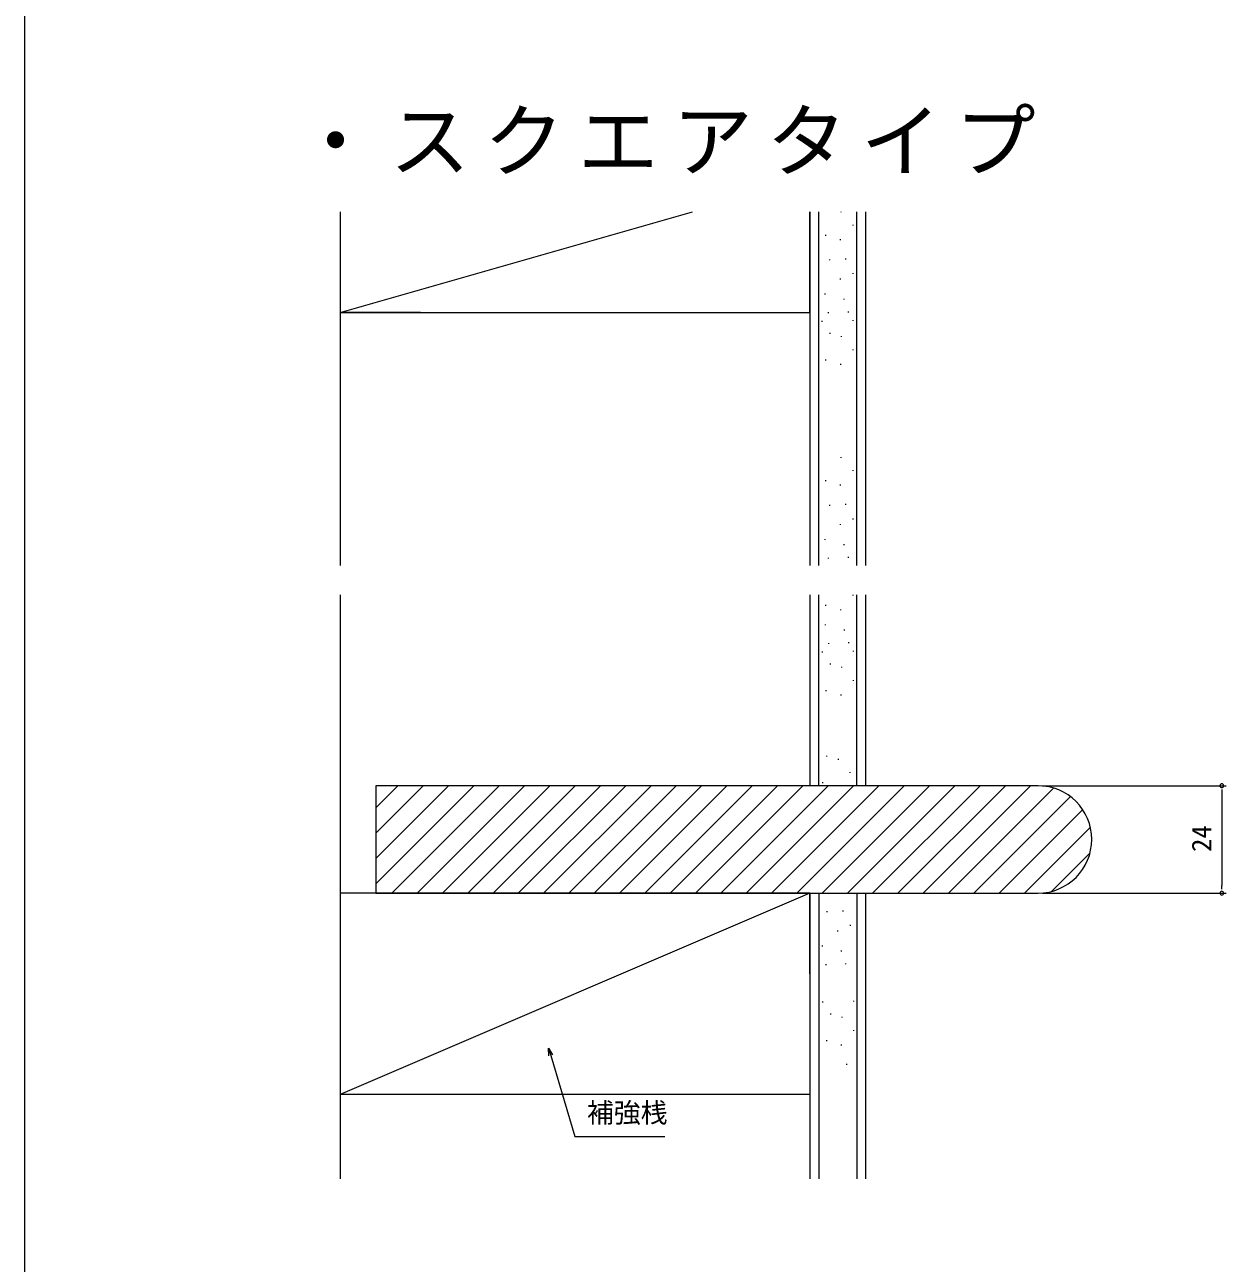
# Model space of a CAD drawing. Units: millimetres, scale not verified. Extents: x -1262 to -212, y -891 to 694.
# Drawn here: x -1261.5 to -993, y 17 to 293.8 of the extents above; entities that cross this region are included whole.
import ezdxf
from ezdxf.enums import TextEntityAlignment as Align

# ---------------------------------------------------------------- set-up
doc = ezdxf.new("R2010")
doc.units = ezdxf.units.MM
doc.header["$LTSCALE"] = 3
for name, color, linetype, lineweight in [('0-1_USER1', 7, 'Continuous', 9), ('0-3_YKK_11', 7, 'Continuous', 9), ('0-5_YSS_K', 3, 'Continuous', 9), ('0-7_YKK_D', 6, 'Continuous', 9)]:
    doc.layers.add(name, color=color, linetype=linetype, lineweight=lineweight)
doc.layers.add('0-2_YKK_ZWAK', color=3, linetype='Continuous')
doc.styles.add('ＭＳ ゴシック', font='')
doc.styles.get('ＭＳ ゴシック').set_extended_font_data('MS Gothic')

msp = doc.modelspace()

# ---------------------------------------------------------------- linework, layer by layer
at = {"layer": '0-1_USER1'}
msp.add_line((-1261.5, -891), (-1261.5, 639), dxfattribs=at)
at = {"layer": '0-3_YKK_11'}
for p, q in [((-1183.022, 118.844), (-1178.101, 123.765)), ((-1183.022, 113.187), (-1172.444, 123.765)), ((-1183.022, 107.53), (-1166.787, 123.765)), ((-1183.022, 101.873), (-1161.13, 123.765)), ((-1183.022, 123.765), (-1183.022, 99.765)), ((-1035.022, 123.765), (-1183.022, 123.765)), ((-1179.474, 99.765), (-1155.474, 123.765)), ((-1173.817, 99.765), (-1149.817, 123.765)), ((-1168.16, 99.765), (-1144.16, 123.765)), ((-1162.503, 99.765), (-1138.503, 123.765)), ((-1156.846, 99.765), (-1132.846, 123.765)), ((-1151.189, 99.765), (-1127.189, 123.765)), ((-1145.532, 99.765), (-1121.533, 123.765)), ((-1139.876, 99.765), (-1115.876, 123.765)), ((-1134.219, 99.765), (-1110.219, 123.765)), ((-1128.562, 99.765), (-1104.562, 123.765)), ((-1122.905, 99.765), (-1098.905, 123.765)), ((-1117.248, 99.765), (-1093.248, 123.765)), ((-1111.591, 99.765), (-1087.591, 123.765)), ((-1105.935, 99.765), (-1081.934, 123.765)), ((-1100.278, 99.765), (-1076.278, 123.765)), ((-1094.621, 99.765), (-1070.621, 123.765)), ((-1088.964, 99.765), (-1064.964, 123.765)), ((-1083.307, 99.765), (-1059.307, 123.765)), ((-1077.65, 99.765), (-1053.65, 123.765)), ((-1071.993, 99.765), (-1047.993, 123.765)), ((-1066.337, 99.765), (-1042.337, 123.765)), ((-1060.68, 99.765), (-1036.68, 123.765)), ((-1055.023, 99.765), (-1031.539, 123.248)), ((-1049.366, 99.765), (-1027.79, 121.341)), ((-1043.709, 99.765), (-1025.044, 118.43)), ((-1038.052, 99.765), (-1023.334, 114.483)), ((-1032.012, 100.149), (-1023.406, 108.754)), ((-1183.022, 99.765), (-1035.022, 99.765))]:
    msp.add_line(p, q, dxfattribs=at)
msp.add_arc((-1035.022, 111.765), 12, 270, 89.99997, dxfattribs=at)
at = {"layer": '0-5_YSS_K'}
for p, q in [((-1191.022, 229.532), (-1112.272, 252.031)), ((-1191.022, 252.031), (-1191.022, 184.532)), ((-1086.022, 229.532), (-1086.022, 252.031)), ((-1086.022, 252.031), (-1086.022, 195.977)), ((-1084.022, 195.977), (-1084.022, 252.031)), ((-1079.084, 252.031), (-1079.084, 251.93)), ((-1075.522, 195.977), (-1075.522, 252.031)), ((-1073.522, 195.977), (-1073.522, 252.031)), ((-1076.459, 249.156), (-1076.459, 248.957)), ((-1082.564, 246.879), (-1082.564, 246.68)), ((-1079.243, 245.899), (-1079.243, 245.699)), ((-1081.646, 241.396), (-1081.646, 241.196)), ((-1078.043, 241.586), (-1078.043, 241.386)), ((-1076.459, 238.345), (-1076.459, 238.145)), ((-1079.243, 237.094), (-1079.243, 236.895)), ((-1082.661, 233.742), (-1082.661, 233.542)), ((-1078.423, 232.603), (-1078.423, 232.404)), ((-1077.474, 229.756), (-1077.474, 229.557)), ((-1173.022, 229.532), (-1191.022, 229.532)), ((-1191.022, 229.532), (-1086.022, 229.532)), ((-1083.355, 227.642), (-1083.355, 227.443)), ((-1081.902, 229.566), (-1081.902, 229.367)), ((-1076.397, 227.842), (-1076.397, 227.642)), ((-1081.584, 224.96), (-1081.584, 224.761)), ((-1079.022, 224.264), (-1079.022, 224.065)), ((-1082.501, 219.013), (-1082.501, 218.814)), ((-1076.397, 221.291), (-1076.397, 221.091)), ((-1079.18, 218.033), (-1079.18, 217.834)), ((-1191.022, 197.183), (-1191.022, 172.993)), ((-1086.022, 197.183), (-1086.022, 172.993)), ((-1084.022, 172.993), (-1084.022, 197.183)), ((-1079.084, 197.183), (-1079.084, 197.082)), ((-1075.522, 172.993), (-1075.522, 197.183)), ((-1073.522, 172.993), (-1073.522, 197.183)), ((-1076.459, 194.308), (-1076.459, 194.109)), ((-1082.564, 192.031), (-1082.564, 191.831)), ((-1079.243, 191.05), (-1079.243, 190.851)), ((-1081.646, 186.547), (-1081.646, 186.348)), ((-1078.043, 186.737), (-1078.043, 186.538)), ((-1076.459, 183.496), (-1076.459, 183.297)), ((-1079.243, 182.246), (-1079.243, 182.046)), ((-1082.661, 178.893), (-1082.661, 178.694)), ((-1078.423, 177.754), (-1078.423, 177.555)), ((-1081.902, 174.718), (-1081.902, 174.519)), ((-1077.474, 174.908), (-1077.474, 174.708)), ((-1191.022, 166.442), (-1191.022, 35.877)), ((-1086.022, 166.442), (-1086.022, 123.765)), ((-1084.022, 123.765), (-1084.022, 166.442)), ((-1076.397, 166.442), (-1076.397, 166.243)), ((-1075.522, 123.765), (-1075.522, 166.442)), ((-1073.522, 123.765), (-1073.522, 166.442)), ((-1082.501, 164.165), (-1082.501, 163.966)), ((-1079.18, 163.184), (-1079.18, 162.985)), ((-1082.599, 159.832), (-1082.599, 159.632)), ((-1078.361, 158.693), (-1078.361, 158.494)), ((-1081.84, 155.657), (-1081.84, 155.457)), ((-1077.412, 155.846), (-1077.412, 155.647)), ((-1083.293, 153.733), (-1083.293, 153.533)), ((-1076.335, 153.932), (-1076.335, 153.733)), ((-1081.522, 151.05), (-1081.522, 150.851)), ((-1078.96, 150.354), (-1078.96, 150.155)), ((-1076.335, 147.381), (-1076.335, 147.182)), ((-1082.439, 145.104), (-1082.439, 144.904)), ((-1079.118, 144.123), (-1079.118, 143.924)), ((-1082.279, 130.48), (-1082.279, 130.281)), ((-1079.717, 129.784), (-1079.717, 129.585)), ((-1077.092, 126.811), (-1077.092, 126.612)), ((-1083.196, 124.534), (-1083.196, 124.334)), ((-1173.022, 99.765), (-1191.022, 99.765)), ((-1086.022, 99.765), (-1191.022, 99.765)), ((-1086.022, 99.765), (-1191.022, 54.765)), ((-1173.022, 99.765), (-1191.022, 99.765)), ((-1191.022, 99.765), (-1191.022, 81.755)), ((-1086.022, 99.765), (-1086.022, 35.877)), ((-1084.022, 99.765), (-1084.022, 35.877)), ((-1079.136, 99.765), (-1066.636, 99.765)), ((-1075.522, 99.765), (-1075.522, 35.877)), ((-1073.522, 35.877), (-1073.522, 99.765)), ((-1082.23, 95.7), (-1082.23, 95.501)), ((-1078.627, 95.89), (-1078.627, 95.69)), ((-1079.826, 91.398), (-1079.826, 91.199)), ((-1077.043, 92.649), (-1077.043, 92.449)), ((-1083.245, 88.046), (-1083.245, 87.846)), ((-1079.007, 86.907), (-1079.007, 86.708)), ((-1082.486, 83.871), (-1082.486, 83.671)), ((-1078.058, 84.06), (-1078.058, 83.861)), ((-1083.199, 75.519), (-1083.199, 75.32)), ((-1076.24, 75.719), (-1076.24, 75.519)), ((-1081.427, 72.837), (-1081.427, 72.637)), ((-1078.865, 72.141), (-1078.865, 71.942)), ((-1082.345, 66.891), (-1082.345, 66.691)), ((-1076.24, 69.168), (-1076.24, 68.968)), ((-1079.024, 65.91), (-1079.024, 65.711)), ((-1077.824, 61.597), (-1077.824, 61.398)), ((-1173.022, 54.765), (-1191.022, 54.765)), ((-1086.022, 54.765), (-1173.022, 54.765))]:
    msp.add_line(p, q, dxfattribs=at)
msp.add_lwpolyline([(-1086.022, 81.755), (-1086.022, 99.765), (-1191.022, 99.765), (-1191.022, 81.755)], dxfattribs=at)
at = {"layer": '0-7_YKK_D'}
for p, q in [((-1034.022, 123.765), (-992.966, 123.765)), ((-993.966, 122.915), (-993.966, 122.065)), ((-993.966, 122.065), (-993.966, 101.465)), ((-1034.022, 99.765), (-992.966, 99.765)), ((-993.966, 100.615), (-993.966, 101.465)), ((-1144.436, 65.131), (-1143.951, 63.501))]:
    msp.add_line(p, q, dxfattribs=at)
for points in [[(-1144.387, 63.371), (-1144.436, 65.131), (-1143.514, 63.631)], [(-1143.951, 63.501), (-1138.543, 45.344), (-1118.454, 45.344)]]:
    msp.add_lwpolyline(points, dxfattribs=at)
for centre, start, end in [((-993.966, 123.765), 90, 270), ((-993.966, 123.765), 270, 90), ((-993.966, 99.765), 90, 270), ((-993.966, 99.765), 270, 90)]:
    msp.add_arc(centre, 0.425, start, end, dxfattribs=at)

# ---------------------------------------------------------------- texts
at = {"layer": '0-2_YKK_ZWAK', "insert": (-1201.042, 260.504), "char_height": 13.2, "attachment_point": 7, "style": 'ＭＳ ゴシック'}
msp.add_mtext('\\T1.17;・スクエアタイプ', dxfattribs=at)
at = {"layer": '0-7_YKK_D', "color": 4, "style": 'ＭＳ ゴシック'}
msp.add_text('24', height=4.399, rotation=90, dxfattribs=at).set_placement((-994.966, 108.957), align=Align.BOTTOM_LEFT)
msp.add_text('補強桟', height=4.399, dxfattribs=at).set_placement((-1135.843, 47.164), align=Align.BOTTOM_LEFT)

doc.saveas('drawing.dxf')
